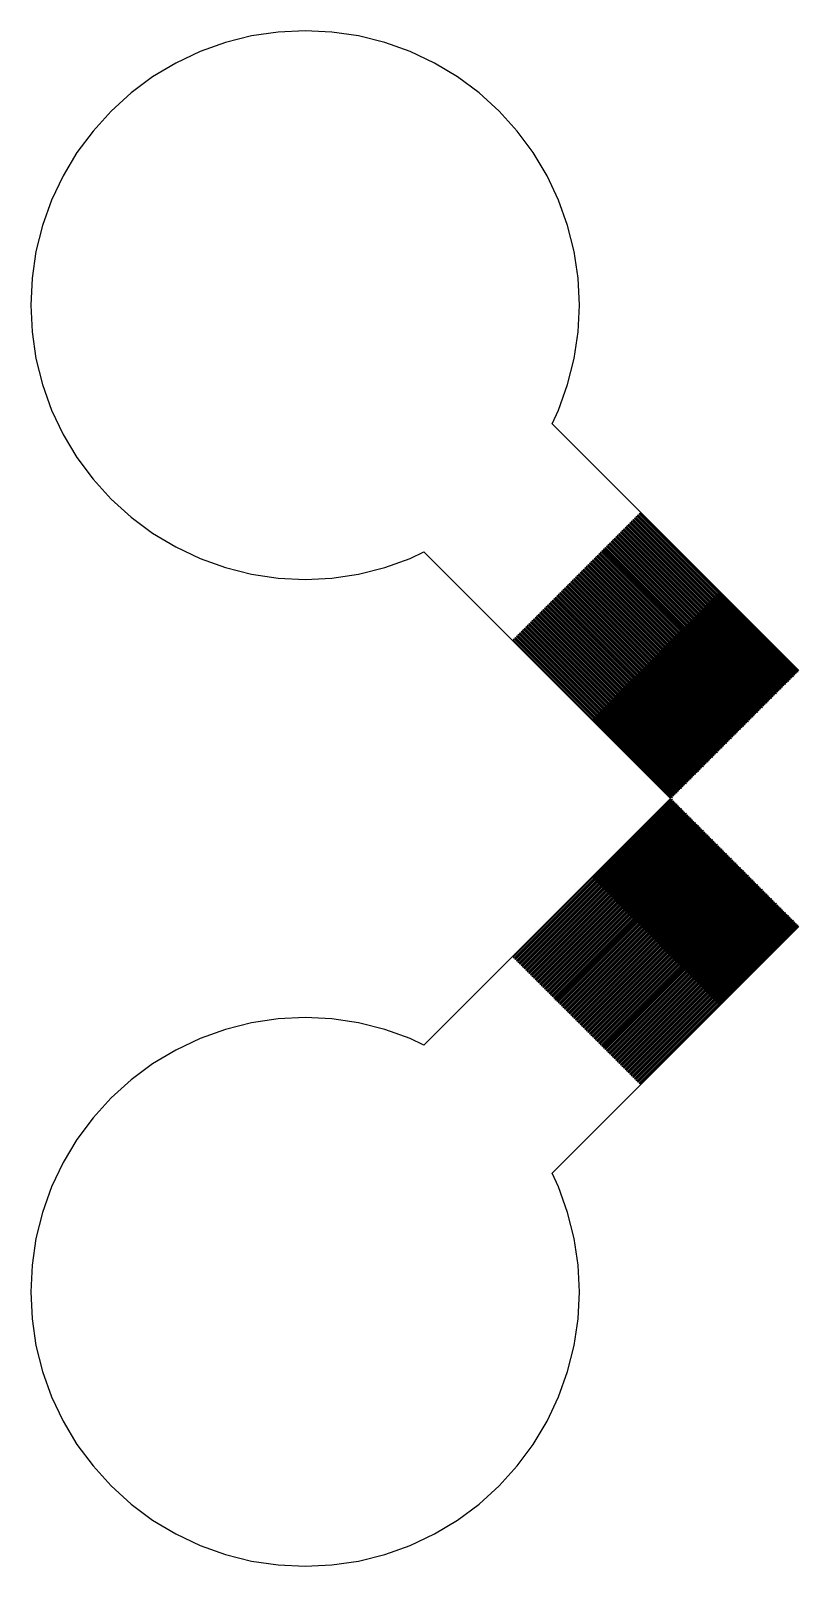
# Model space of a CAD drawing. Extents: x -73 to 181, y -8 to 80.
# Drawn here: x 20 to 27, y 2 to 16 of the extents above; entities that cross this region are included whole.
import ezdxf

# ---------------------------------------------------------------- set-up
doc = ezdxf.new("R2010")
doc.units = 0

msp = doc.modelspace()

# ---------------------------------------------------------------- linework, layer by layer
for p, q in [((22.2578, 15.9851), (22.0151, 15.9491)), ((22.5028, 15.9972), (22.2578, 15.9851)), ((22.7478, 15.9851), (22.5028, 15.9972)), ((22.9905, 15.9491), (22.7478, 15.9851)), ((21.7771, 15.8895), (21.5461, 15.8069)), ((22.0151, 15.9491), (21.7771, 15.8895)), ((23.2285, 15.8895), (22.9905, 15.9491)), ((23.4595, 15.8069), (23.2285, 15.8895)), ((21.3243, 15.702), (21.1139, 15.5759)), ((21.5461, 15.8069), (21.3243, 15.702)), ((23.6813, 15.702), (23.4595, 15.8069)), ((23.8917, 15.5759), (23.6813, 15.702)), ((21.1139, 15.5759), (20.9168, 15.4297)), ((24.0888, 15.4297), (23.8917, 15.5759)), ((20.9168, 15.4297), (20.735, 15.265)), ((24.2706, 15.265), (24.0888, 15.4297)), ((20.735, 15.265), (20.5703, 15.0832)), ((24.4353, 15.0832), (24.2706, 15.265)), ((20.5703, 15.0832), (20.4241, 14.8861)), ((24.5815, 14.8861), (24.4353, 15.0832)), ((20.4241, 14.8861), (20.298, 14.6757)), ((24.7076, 14.6757), (24.5815, 14.8861)), ((20.298, 14.6757), (20.1931, 14.4539)), ((24.8125, 14.4539), (24.7076, 14.6757)), ((20.1931, 14.4539), (20.1105, 14.2229)), ((24.8951, 14.2229), (24.8125, 14.4539)), ((20.1105, 14.2229), (20.0508, 13.9849)), ((24.9547, 13.9849), (24.8951, 14.2229)), ((20.0508, 13.9849), (20.0148, 13.7422)), ((24.9908, 13.7422), (24.9547, 13.9849)), ((20.0148, 13.7422), (20.0028, 13.4972)), ((25.0028, 13.4972), (24.9908, 13.7422)), ((20.0028, 13.4972), (20.0148, 13.2521)), ((24.9908, 13.2521), (25.0028, 13.4972)), ((20.0148, 13.2521), (20.0508, 13.0095)), ((24.9548, 13.0094), (24.9908, 13.2521)), ((20.0508, 13.0095), (20.1105, 12.7715)), ((24.8951, 12.7715), (24.9548, 13.0094)), ((20.1105, 12.7715), (20.1931, 12.5405)), ((24.8125, 12.5405), (24.8951, 12.7715)), ((20.1931, 12.5405), (20.298, 12.3187)), ((24.7527, 12.414), (24.8125, 12.5405)), ((20.298, 12.3187), (20.4241, 12.1083)), ((27, 10.1667), (24.7527, 12.414)), ((20.4241, 12.1083), (20.5703, 11.9112)), ((20.5703, 11.9112), (20.735, 11.7294)), ((20.735, 11.7294), (20.9168, 11.5647)), ((20.9168, 11.5647), (21.1139, 11.4185)), ((25.4323, 11.4798), (25.4394, 11.4869)), ((26.8727, 10.0394), (25.4323, 11.4798)), ((25.4394, 11.4869), (26.8798, 10.0465)), ((25.4465, 11.494), (25.4535, 11.501)), ((26.8869, 10.0536), (25.4465, 11.494)), ((25.4535, 11.501), (26.8939, 10.0606)), ((25.4606, 11.5081), (25.4677, 11.5152)), ((26.901, 10.0677), (25.4606, 11.5081)), ((25.4677, 11.5152), (26.9081, 10.0748)), ((25.4747, 11.5222), (25.4818, 11.5293)), ((26.9151, 10.0818), (25.4747, 11.5222)), ((25.4818, 11.5293), (26.9222, 10.0889)), ((25.4889, 11.5364), (25.496, 11.5434)), ((26.9293, 10.096), (25.4889, 11.5364)), ((25.496, 11.5434), (26.9363, 10.1031)), ((25.5031, 11.5505), (25.5101, 11.5576)), ((26.9434, 10.1101), (25.5031, 11.5505)), ((25.5101, 11.5576), (26.9505, 10.1172)), ((25.5172, 11.5647), (25.5243, 11.5717)), ((26.9576, 10.1243), (25.5172, 11.5647)), ((25.5243, 11.5717), (26.9646, 10.1314)), ((25.5313, 11.5788), (25.5384, 11.5859)), ((26.9717, 10.1384), (25.5313, 11.5788)), ((25.5384, 11.5859), (26.9788, 10.1455)), ((25.5455, 11.5929), (25.5525, 11.6)), ((26.9858, 10.1526), (25.5455, 11.5929)), ((25.5525, 11.6), (26.9929, 10.1596)), ((21.1139, 11.4185), (21.3243, 11.2924)), ((25.2909, 11.3384), (25.298, 11.3455)), ((26.7313, 9.89801), (25.2909, 11.3384)), ((25.298, 11.3455), (26.7384, 9.90508)), ((25.3051, 11.3525), (25.3121, 11.3596)), ((26.7454, 9.91216), (25.3051, 11.3525)), ((25.3121, 11.3596), (26.7525, 9.91922)), ((25.3192, 11.3667), (25.3263, 11.3737)), ((26.7596, 9.92628), (25.3192, 11.3667)), ((25.3263, 11.3737), (26.7666, 9.93336)), ((25.3333, 11.3808), (25.3404, 11.3879)), ((26.7737, 9.94043), (25.3333, 11.3808)), ((25.3404, 11.3879), (26.7808, 9.94751)), ((25.3475, 11.395), (25.3546, 11.402)), ((26.7879, 9.95457), (25.3475, 11.395)), ((25.3546, 11.402), (26.7949, 9.96165)), ((25.3616, 11.4091), (25.3687, 11.4162)), ((26.802, 9.96872), (25.3616, 11.4091)), ((25.3687, 11.4162), (26.8091, 9.9758)), ((25.3758, 11.4232), (25.3828, 11.4303)), ((26.8161, 9.98286), (25.3758, 11.4232)), ((25.3828, 11.4303), (26.8232, 9.98994)), ((25.3899, 11.4374), (25.397, 11.4444)), ((26.8303, 9.99701), (25.3899, 11.4374)), ((25.397, 11.4444), (26.8374, 10.0041)), ((25.4041, 11.4515), (25.4111, 11.4586)), ((26.8444, 10.0112), (25.4041, 11.4515)), ((25.4111, 11.4586), (26.8515, 10.0182)), ((25.4182, 11.4657), (25.4253, 11.4727)), ((26.8586, 10.0253), (25.4182, 11.4657)), ((25.4253, 11.4727), (26.8656, 10.0324)), ((21.3243, 11.2924), (21.5461, 11.1875)), ((23.4595, 11.1875), (23.586, 11.2473)), ((23.586, 11.2473), (25.8333, 9)), ((25.1495, 11.197), (25.1566, 11.204)), ((26.5899, 9.75659), (25.1495, 11.197)), ((25.1566, 11.204), (26.5969, 9.76366)), ((25.1636, 11.2111), (25.1707, 11.2182)), ((26.604, 9.77074), (25.1636, 11.2111)), ((25.1707, 11.2182), (26.6111, 9.7778)), ((25.1778, 11.2253), (25.1848, 11.2323)), ((26.6181, 9.78487), (25.1778, 11.2253)), ((25.1848, 11.2323), (26.6252, 9.79195)), ((25.1919, 11.2394), (25.199, 11.2465)), ((26.6323, 9.79901), (25.1919, 11.2394)), ((25.199, 11.2465), (26.6394, 9.80608)), ((25.2061, 11.2535), (25.2131, 11.2606)), ((26.6464, 9.81316), (25.2061, 11.2535)), ((25.2131, 11.2606), (26.6535, 9.82022)), ((25.2202, 11.2677), (25.2273, 11.2747)), ((26.6606, 9.8273), (25.2202, 11.2677)), ((25.2273, 11.2747), (26.6676, 9.83437)), ((25.2343, 11.2818), (25.2414, 11.2889)), ((26.6747, 9.84145), (25.2343, 11.2818)), ((25.2414, 11.2889), (26.6818, 9.84851)), ((25.2485, 11.296), (25.2556, 11.303)), ((26.6889, 9.85559), (25.2485, 11.296)), ((25.2556, 11.303), (26.6959, 9.86266)), ((25.2626, 11.3101), (25.2697, 11.3172)), ((26.703, 9.86974), (25.2626, 11.3101)), ((25.2697, 11.3172), (26.7101, 9.8768)), ((25.2768, 11.3242), (25.2838, 11.3313)), ((26.7171, 9.88387), (25.2768, 11.3242)), ((25.2838, 11.3313), (26.7242, 9.89095)), ((21.5461, 11.1875), (21.7771, 11.1048)), ((21.7771, 11.1048), (22.0151, 11.0452)), ((22.9905, 11.0452), (23.2285, 11.1048)), ((23.2285, 11.1048), (23.4595, 11.1875)), ((25.0081, 11.0556), (25.0151, 11.0626)), ((26.4485, 9.61517), (25.0081, 11.0556)), ((25.0151, 11.0626), (26.4555, 9.62224)), ((25.0222, 11.0697), (25.0293, 11.0768)), ((26.4626, 9.6293), (25.0222, 11.0697)), ((25.0293, 11.0768), (26.4697, 9.63638)), ((25.0363, 11.0838), (25.0434, 11.0909)), ((26.4767, 9.64345), (25.0363, 11.0838)), ((25.0434, 11.0909), (26.4838, 9.65051)), ((25.0505, 11.098), (25.0576, 11.105)), ((26.4909, 9.65759), (25.0505, 11.098)), ((25.0576, 11.105), (26.4979, 9.66466)), ((25.0646, 11.1121), (25.0717, 11.1192)), ((26.505, 9.67174), (25.0646, 11.1121)), ((25.0717, 11.1192), (26.5121, 9.6788)), ((25.0788, 11.1263), (25.0859, 11.1333)), ((26.5191, 9.68588), (25.0788, 11.1263)), ((25.0859, 11.1333), (26.5262, 9.69295)), ((25.0929, 11.1404), (25.1, 11.1475)), ((26.5333, 9.70003), (25.0929, 11.1404)), ((25.1, 11.1475), (26.5404, 9.70709)), ((25.1071, 11.1545), (25.1141, 11.1616)), ((26.5474, 9.71417), (25.1071, 11.1545)), ((25.1141, 11.1616), (26.5545, 9.72124)), ((25.1212, 11.1687), (25.1283, 11.1758)), ((26.5616, 9.7283), (25.1212, 11.1687)), ((25.1283, 11.1758), (26.5686, 9.73538)), ((25.1353, 11.1828), (25.1424, 11.1899)), ((26.5757, 9.74245), (25.1353, 11.1828)), ((25.1424, 11.1899), (26.5828, 9.74951)), ((22.0151, 11.0452), (22.2578, 11.0092)), ((22.2578, 11.0092), (22.5028, 10.9972)), ((22.5028, 10.9972), (22.7479, 11.0092)), ((22.7479, 11.0092), (22.9905, 11.0452)), ((24.8667, 10.9141), (24.8737, 10.9212)), ((24.8737, 10.9212), (26.3141, 9.48083)), ((24.8808, 10.9283), (24.8879, 10.9353)), ((26.3212, 9.4879), (24.8808, 10.9283)), ((24.8879, 10.9353), (26.3282, 9.49496)), ((24.8949, 10.9424), (24.902, 10.9495)), ((26.3353, 9.50204), (24.8949, 10.9424)), ((24.902, 10.9495), (26.3424, 9.50911)), ((24.9091, 10.9566), (24.9162, 10.9636)), ((26.3495, 9.51619), (24.9091, 10.9566)), ((24.9162, 10.9636), (26.3565, 9.52325)), ((24.9232, 10.9707), (24.9303, 10.9778)), ((26.3636, 9.53032), (24.9232, 10.9707)), ((24.9303, 10.9778), (26.3707, 9.5374)), ((24.9374, 10.9848), (24.9444, 10.9919)), ((26.3777, 9.54446), (24.9374, 10.9848)), ((24.9444, 10.9919), (26.3848, 9.55153)), ((24.9515, 10.999), (24.9586, 11.0061)), ((26.3919, 9.55861), (24.9515, 10.999)), ((24.9586, 11.0061), (26.399, 9.56567)), ((24.9657, 11.0131), (24.9727, 11.0202)), ((26.406, 9.57275), (24.9657, 11.0131)), ((24.9727, 11.0202), (26.4131, 9.57982)), ((24.9798, 11.0273), (24.9869, 11.0343)), ((26.4202, 9.58688), (24.9798, 11.0273)), ((24.9869, 11.0343), (26.4272, 9.59396)), ((24.9939, 11.0414), (25.001, 11.0485)), ((26.4343, 9.60103), (24.9939, 11.0414)), ((25.001, 11.0485), (26.4414, 9.60809)), ((24.7252, 10.7727), (24.7323, 10.7798)), ((24.7323, 10.7798), (26.1727, 9.33942)), ((24.7394, 10.7868), (24.7464, 10.7939)), ((26.1798, 9.34648), (24.7394, 10.7868)), ((24.7464, 10.7939), (26.1868, 9.35355)), ((24.7535, 10.801), (24.7606, 10.8081)), ((26.1939, 9.36063), (24.7535, 10.801)), ((24.7606, 10.8081), (26.201, 9.36769)), ((24.7677, 10.8151), (24.7747, 10.8222)), ((26.208, 9.37476), (24.7677, 10.8151)), ((24.7747, 10.8222), (26.2151, 9.38184)), ((24.7818, 10.8293), (24.7889, 10.8363)), ((26.2222, 9.3889), (24.7818, 10.8293)), ((24.7889, 10.8363), (26.2292, 9.39597)), ((24.7959, 10.8434), (24.803, 10.8505)), ((26.2363, 9.40305), (24.7959, 10.8434)), ((24.803, 10.8505), (26.2434, 9.41011)), ((24.8101, 10.8576), (24.8172, 10.8646)), ((26.2505, 9.41719), (24.8101, 10.8576)), ((24.8172, 10.8646), (26.2575, 9.42426)), ((24.8242, 10.8717), (24.8313, 10.8788)), ((26.2646, 9.43134), (24.8242, 10.8717)), ((24.8313, 10.8788), (26.2717, 9.4384)), ((24.8384, 10.8858), (24.8454, 10.8929)), ((26.2787, 9.44548), (24.8384, 10.8858)), ((24.8454, 10.8929), (26.2858, 9.45255)), ((24.8525, 10.9), (24.8596, 10.9071)), ((26.2929, 9.45963), (24.8525, 10.9)), ((24.8596, 10.9071), (26.3, 9.46669)), ((26.307, 9.47375), (24.8667, 10.9141)), ((24.5838, 10.6313), (24.5909, 10.6384)), ((24.5909, 10.6384), (26.0313, 9.19798)), ((24.598, 10.6454), (24.605, 10.6525)), ((26.0383, 9.20506), (24.598, 10.6454)), ((24.605, 10.6525), (26.0454, 9.21213)), ((24.6121, 10.6596), (24.6192, 10.6667)), ((26.0525, 9.21919), (24.6121, 10.6596)), ((24.6192, 10.6667), (26.0596, 9.22627)), ((24.6262, 10.6737), (24.6333, 10.6808)), ((26.0666, 9.23334), (24.6262, 10.6737)), ((24.6333, 10.6808), (26.0737, 9.24042)), ((24.6404, 10.6879), (24.6474, 10.6949)), ((26.0808, 9.24748), (24.6404, 10.6879)), ((24.6474, 10.6949), (26.0878, 9.25455)), ((24.6545, 10.702), (24.6616, 10.7091)), ((26.0949, 9.26163), (24.6545, 10.702)), ((24.6616, 10.7091), (26.102, 9.26869)), ((24.6687, 10.7161), (24.6757, 10.7232)), ((26.109, 9.27576), (24.6687, 10.7161)), ((24.6757, 10.7232), (26.1161, 9.28284)), ((24.6828, 10.7303), (24.6899, 10.7374)), ((26.1232, 9.2899), (24.6828, 10.7303)), ((24.6899, 10.7374), (26.1302, 9.29698)), ((24.697, 10.7444), (24.704, 10.7515)), ((26.1373, 9.30405), (24.697, 10.7444)), ((24.704, 10.7515), (26.1444, 9.31113)), ((24.7111, 10.7586), (24.7182, 10.7656)), ((26.1515, 9.31819), (24.7111, 10.7586)), ((24.7182, 10.7656), (26.1585, 9.32527)), ((26.1656, 9.33234), (24.7252, 10.7727)), ((24.4424, 10.4899), (24.4495, 10.4969)), ((24.4495, 10.4969), (25.8898, 9.05656)), ((24.4565, 10.504), (24.4636, 10.5111)), ((25.8969, 9.06364), (24.4565, 10.504)), ((24.4636, 10.5111), (25.904, 9.07071)), ((24.4707, 10.5182), (24.4778, 10.5252)), ((25.9111, 9.07777), (24.4707, 10.5182)), ((24.4778, 10.5252), (25.9181, 9.08485)), ((24.4848, 10.5323), (24.4919, 10.5394)), ((25.9252, 9.09192), (24.4848, 10.5323)), ((24.4919, 10.5394), (25.9323, 9.09898)), ((24.499, 10.5464), (24.506, 10.5535)), ((25.9393, 9.10606), (24.499, 10.5464)), ((24.506, 10.5535), (25.9464, 9.11313)), ((24.5131, 10.5606), (24.5202, 10.5677)), ((25.9535, 9.12019), (24.5131, 10.5606)), ((24.5202, 10.5677), (25.9606, 9.12727)), ((24.5272, 10.5747), (24.5343, 10.5818)), ((25.9676, 9.13434), (24.5272, 10.5747)), ((24.5343, 10.5818), (25.9747, 9.14142)), ((24.5414, 10.5889), (24.5485, 10.5959)), ((25.9818, 9.14848), (24.5414, 10.5889)), ((24.5485, 10.5959), (25.9888, 9.15556)), ((24.5555, 10.603), (24.5626, 10.6101)), ((25.9959, 9.16263), (24.5555, 10.603)), ((24.5626, 10.6101), (26.003, 9.16971)), ((24.5697, 10.6171), (24.5768, 10.6242)), ((26.01, 9.17677), (24.5697, 10.6171)), ((24.5768, 10.6242), (26.0171, 9.18385)), ((26.0242, 9.19092), (24.5838, 10.6313)), ((24.4, 10.4474), (24.407, 10.4545)), ((25.8403, 9.00706), (24.4, 10.4474)), ((24.407, 10.4545), (25.8474, 9.01414)), ((24.4141, 10.4616), (24.4212, 10.4687)), ((25.8545, 9.02121), (24.4141, 10.4616)), ((24.4212, 10.4687), (25.8616, 9.02829)), ((24.4283, 10.4757), (24.4353, 10.4828)), ((25.8686, 9.03535), (24.4283, 10.4757)), ((24.4353, 10.4828), (25.8757, 9.04242)), ((25.8828, 9.0495), (24.4424, 10.4899)), ((26.9222, 10.0889), (26.9151, 10.0818)), ((26.9363, 10.1031), (26.9293, 10.096)), ((26.9505, 10.1172), (26.9434, 10.1101)), ((26.9646, 10.1314), (26.9576, 10.1243)), ((26.9788, 10.1455), (26.9717, 10.1384)), ((26.9929, 10.1596), (26.9858, 10.1526)), ((26.7808, 9.94751), (26.7737, 9.94043)), ((26.7949, 9.96165), (26.7879, 9.95457)), ((26.8091, 9.9758), (26.802, 9.96872)), ((26.8232, 9.98994), (26.8161, 9.98286)), ((26.8374, 10.0041), (26.8303, 9.99701)), ((26.8515, 10.0182), (26.8444, 10.0112)), ((26.8656, 10.0324), (26.8586, 10.0253)), ((26.8798, 10.0465), (26.8727, 10.0394)), ((26.8939, 10.0606), (26.8869, 10.0536)), ((26.9081, 10.0748), (26.901, 10.0677)), ((26.6394, 9.80608), (26.6323, 9.79901)), ((26.6535, 9.82022), (26.6464, 9.81316)), ((26.6676, 9.83437), (26.6606, 9.8273)), ((26.6818, 9.84851), (26.6747, 9.84145)), ((26.6959, 9.86266), (26.6889, 9.85559)), ((26.7101, 9.8768), (26.703, 9.86974)), ((26.7242, 9.89095), (26.7171, 9.88387)), ((26.7384, 9.90508), (26.7313, 9.89801)), ((26.7525, 9.91922), (26.7454, 9.91216)), ((26.7666, 9.93336), (26.7596, 9.92628)), ((26.4979, 9.66466), (26.4909, 9.65759)), ((26.5121, 9.6788), (26.505, 9.67174)), ((26.5262, 9.69295), (26.5191, 9.68588)), ((26.5404, 9.70709), (26.5333, 9.70003)), ((26.5545, 9.72124), (26.5474, 9.71417)), ((26.5686, 9.73538), (26.5616, 9.7283)), ((26.5828, 9.74951), (26.5757, 9.74245)), ((26.5969, 9.76366), (26.5899, 9.75659)), ((26.6111, 9.7778), (26.604, 9.77074)), ((26.6252, 9.79195), (26.6181, 9.78487)), ((26.3565, 9.52325), (26.3495, 9.51619)), ((26.3707, 9.5374), (26.3636, 9.53032)), ((26.3848, 9.55153), (26.3777, 9.54446)), ((26.399, 9.56567), (26.3919, 9.55861)), ((26.4131, 9.57982), (26.406, 9.57275)), ((26.4272, 9.59396), (26.4202, 9.58688)), ((26.4414, 9.60809), (26.4343, 9.60103)), ((26.4555, 9.62224), (26.4485, 9.61517)), ((26.4697, 9.63638), (26.4626, 9.6293)), ((26.4838, 9.65051), (26.4767, 9.64345)), ((26.2151, 9.38184), (26.208, 9.37476)), ((26.2292, 9.39597), (26.2222, 9.3889)), ((26.2434, 9.41011), (26.2363, 9.40305)), ((26.2575, 9.42426), (26.2505, 9.41719)), ((26.2717, 9.4384), (26.2646, 9.43134)), ((26.2858, 9.45255), (26.2787, 9.44548)), ((26.3, 9.46669), (26.2929, 9.45963)), ((26.3141, 9.48083), (26.307, 9.47375)), ((26.3282, 9.49496), (26.3212, 9.4879)), ((26.3424, 9.50911), (26.3353, 9.50204)), ((26.0737, 9.24042), (26.0666, 9.23334)), ((26.0878, 9.25455), (26.0808, 9.24748)), ((26.102, 9.26869), (26.0949, 9.26163)), ((26.1161, 9.28284), (26.109, 9.27576)), ((26.1302, 9.29698), (26.1232, 9.2899)), ((26.1444, 9.31113), (26.1373, 9.30405)), ((26.1585, 9.32527), (26.1515, 9.31819)), ((26.1727, 9.33942), (26.1656, 9.33234)), ((26.1868, 9.35355), (26.1798, 9.34648)), ((26.201, 9.36769), (26.1939, 9.36063)), ((25.9323, 9.09898), (25.9252, 9.09192)), ((25.9464, 9.11313), (25.9393, 9.10606)), ((25.9606, 9.12727), (25.9535, 9.12019)), ((25.9747, 9.14142), (25.9676, 9.13434)), ((25.9888, 9.15556), (25.9818, 9.14848)), ((26.003, 9.16971), (25.9959, 9.16263)), ((26.0171, 9.18385), (26.01, 9.17677)), ((26.0313, 9.19798), (26.0242, 9.19092)), ((26.0454, 9.21213), (26.0383, 9.20506)), ((26.0596, 9.22627), (26.0525, 9.21919)), ((25.8333, 9), (23.586, 6.75269)), ((24.4, 7.55254), (25.8403, 8.99292)), ((25.8474, 8.98584), (24.407, 7.54547)), ((24.4141, 7.53841), (25.8545, 8.97878)), ((25.8616, 8.97169), (24.4212, 7.53133)), ((24.4283, 7.52426), (25.8686, 8.96463)), ((25.8757, 8.95757), (24.4353, 7.5172)), ((25.8474, 9.01414), (25.8403, 9.00706)), ((25.8403, 8.99292), (25.8474, 8.98584)), ((25.8616, 9.02829), (25.8545, 9.02121)), ((25.8545, 8.97878), (25.8616, 8.97169)), ((25.8757, 9.04242), (25.8686, 9.03535)), ((25.8686, 8.96463), (25.8757, 8.95757)), ((25.8898, 9.05656), (25.8828, 9.0495)), ((25.904, 9.07071), (25.8969, 9.06364)), ((25.9181, 9.08485), (25.9111, 9.07777)), ((24.4424, 7.51012), (25.8828, 8.95049)), ((25.8898, 8.94342), (24.4495, 7.50305)), ((24.4565, 7.49597), (25.8969, 8.93634)), ((25.904, 8.92928), (24.4636, 7.48889)), ((24.4707, 7.48183), (25.9111, 8.92221)), ((25.9181, 8.91513), (24.4778, 7.47475)), ((24.4848, 7.46768), (25.9252, 8.90807)), ((25.9323, 8.901), (24.4919, 7.46062)), ((24.499, 7.45354), (25.9393, 8.89392)), ((25.9464, 8.88686), (24.506, 7.44647)), ((24.5131, 7.43941), (25.9535, 8.87979)), ((25.9606, 8.87271), (24.5202, 7.43233)), ((24.5272, 7.42526), (25.9676, 8.86565)), ((25.9747, 8.85857), (24.5343, 7.4182)), ((24.5414, 7.41112), (25.9818, 8.8515)), ((25.9888, 8.84442), (24.5485, 7.40405)), ((24.5555, 7.39697), (25.9959, 8.83736)), ((26.003, 8.83028), (24.5626, 7.38991)), ((24.5697, 7.38284), (26.01, 8.82321)), ((25.8828, 8.95049), (25.8898, 8.94342)), ((25.8969, 8.93634), (25.904, 8.92928)), ((25.9111, 8.92221), (25.9181, 8.91513)), ((25.9252, 8.90807), (25.9323, 8.901)), ((25.9393, 8.89392), (25.9464, 8.88686)), ((25.9535, 8.87979), (25.9606, 8.87271)), ((25.9676, 8.86565), (25.9747, 8.85857)), ((25.9818, 8.8515), (25.9888, 8.84442)), ((25.9959, 8.83736), (26.003, 8.83028)), ((26.01, 8.82321), (26.0171, 8.81613)), ((26.0171, 8.81613), (24.5768, 7.37576)), ((24.5838, 7.3687), (26.0242, 8.80907)), ((26.0313, 8.802), (24.5909, 7.36162)), ((24.598, 7.35455), (26.0383, 8.79492)), ((26.0454, 8.78786), (24.605, 7.34747)), ((24.6121, 7.34041), (26.0525, 8.78079)), ((26.0596, 8.77371), (24.6192, 7.33333)), ((24.6262, 7.32626), (26.0666, 8.76665)), ((26.0737, 8.75957), (24.6333, 7.31918)), ((24.6404, 7.31212), (26.0808, 8.7525)), ((26.0878, 8.74544), (24.6474, 7.30505)), ((24.6545, 7.29797), (26.0949, 8.73836)), ((26.102, 8.73129), (24.6616, 7.29091)), ((24.6687, 7.28384), (26.109, 8.72423)), ((26.1161, 8.71715), (24.6757, 7.27676)), ((24.6828, 7.2697), (26.1232, 8.71008)), ((26.1302, 8.703), (24.6899, 7.26263)), ((24.697, 7.25555), (26.1373, 8.69594)), ((26.1444, 8.68886), (24.704, 7.24849)), ((24.7111, 7.24142), (26.1515, 8.68179)), ((26.0242, 8.80907), (26.0313, 8.802)), ((26.0383, 8.79492), (26.0454, 8.78786)), ((26.0525, 8.78079), (26.0596, 8.77371)), ((26.0666, 8.76665), (26.0737, 8.75957)), ((26.0808, 8.7525), (26.0878, 8.74544)), ((26.0949, 8.73836), (26.102, 8.73129)), ((26.109, 8.72423), (26.1161, 8.71715)), ((26.1232, 8.71008), (26.1302, 8.703)), ((26.1373, 8.69594), (26.1444, 8.68886)), ((26.1515, 8.68179), (26.1585, 8.67471)), ((26.1585, 8.67471), (24.7182, 7.23434)), ((24.7252, 7.22728), (26.1656, 8.66765)), ((26.1727, 8.66057), (24.7323, 7.2202)), ((24.7394, 7.21313), (26.1798, 8.6535)), ((26.1868, 8.64644), (24.7464, 7.20605)), ((24.7535, 7.19899), (26.1939, 8.63936)), ((26.201, 8.63229), (24.7606, 7.19191)), ((24.7677, 7.18484), (26.208, 8.62523)), ((26.2151, 8.61815), (24.7747, 7.17776)), ((24.7818, 7.1707), (26.2222, 8.61108)), ((26.2292, 8.60402), (24.7889, 7.16364)), ((24.7959, 7.15656), (26.2363, 8.59694)), ((26.2434, 8.58987), (24.803, 7.14949)), ((24.8101, 7.14241), (26.2505, 8.58279)), ((26.2575, 8.57573), (24.8172, 7.13535)), ((24.8242, 7.12828), (26.2646, 8.56865)), ((26.2717, 8.56158), (24.8313, 7.1212)), ((24.8384, 7.11414), (26.2787, 8.5545)), ((26.2858, 8.54744), (24.8454, 7.10707)), ((24.8525, 7.09999), (26.2929, 8.54036)), ((26.1656, 8.66765), (26.1727, 8.66057)), ((26.1798, 8.6535), (26.1868, 8.64644)), ((26.1939, 8.63936), (26.201, 8.63229)), ((26.208, 8.62523), (26.2151, 8.61815)), ((26.2222, 8.61108), (26.2292, 8.60402)), ((26.2363, 8.59694), (26.2434, 8.58987)), ((26.2505, 8.58279), (26.2575, 8.57573)), ((26.2646, 8.56865), (26.2717, 8.56158)), ((26.2787, 8.5545), (26.2858, 8.54744)), ((26.2929, 8.54036), (26.3, 8.53329)), ((26.3, 8.53329), (24.8596, 7.09293)), ((24.8667, 7.08586), (26.307, 8.52623)), ((26.3141, 8.51915), (24.8737, 7.07878)), ((24.8808, 7.0717), (26.3212, 8.51208)), ((26.3282, 8.50502), (24.8879, 7.06464)), ((24.8949, 7.05756), (26.3353, 8.49794)), ((26.3424, 8.49088), (24.902, 7.05049)), ((24.9091, 7.04341), (26.3495, 8.4838)), ((26.3565, 8.47673), (24.9162, 7.03635)), ((24.9232, 7.02928), (26.3636, 8.46967)), ((26.3707, 8.46259), (24.9303, 7.0222)), ((24.9374, 7.01514), (26.3777, 8.45552)), ((26.3848, 8.44846), (24.9444, 7.00807)), ((24.9515, 7.00099), (26.3919, 8.44138)), ((26.399, 8.43431), (24.9586, 6.99393)), ((24.9657, 6.98686), (26.406, 8.42723)), ((26.4131, 8.42017), (24.9727, 6.97978)), ((24.9798, 6.97272), (26.4202, 8.4131)), ((26.4272, 8.40602), (24.9869, 6.96565)), ((24.9939, 6.95857), (26.4343, 8.39896)), ((26.307, 8.52623), (26.3141, 8.51915)), ((26.3212, 8.51208), (26.3282, 8.50502)), ((26.3353, 8.49794), (26.3424, 8.49088)), ((26.3495, 8.4838), (26.3565, 8.47673)), ((26.3636, 8.46967), (26.3707, 8.46259)), ((26.3777, 8.45552), (26.3848, 8.44846)), ((26.3919, 8.44138), (26.399, 8.43431)), ((26.406, 8.42723), (26.4131, 8.42017)), ((26.4202, 8.4131), (26.4272, 8.40602)), ((26.4343, 8.39896), (26.4414, 8.39189)), ((26.4414, 8.39189), (25.001, 6.95151)), ((25.0081, 6.94443), (26.4485, 8.38481)), ((26.4555, 8.37775), (25.0151, 6.93736)), ((25.0222, 6.9303), (26.4626, 8.37068)), ((26.4697, 8.3636), (25.0293, 6.92322)), ((25.0363, 6.91615), (26.4767, 8.35654)), ((26.4838, 8.34947), (25.0434, 6.90909)), ((25.0505, 6.90201), (26.4909, 8.34239)), ((26.4979, 8.33533), (25.0576, 6.89494)), ((25.0646, 6.88786), (26.505, 8.32825)), ((26.5121, 8.32118), (25.0717, 6.8808)), ((25.0788, 6.87373), (26.5191, 8.3141)), ((26.5262, 8.30704), (25.0859, 6.86665)), ((25.0929, 6.85959), (26.5333, 8.29996)), ((26.5404, 8.29289), (25.1, 6.85252)), ((25.1071, 6.84544), (26.5474, 8.28581)), ((26.5545, 8.27875), (25.1141, 6.83838)), ((25.1212, 6.8313), (26.5616, 8.27168)), ((26.5686, 8.2646), (25.1283, 6.82423)), ((25.1353, 6.81715), (26.5757, 8.25754)), ((26.4485, 8.38481), (26.4555, 8.37775)), ((26.4626, 8.37068), (26.4697, 8.3636)), ((26.4767, 8.35654), (26.4838, 8.34947)), ((26.4909, 8.34239), (26.4979, 8.33533)), ((26.505, 8.32825), (26.5121, 8.32118)), ((26.5191, 8.3141), (26.5262, 8.30704)), ((26.5333, 8.29996), (26.5404, 8.29289)), ((26.5474, 8.28581), (26.5545, 8.27875)), ((26.5616, 8.27168), (26.5686, 8.2646)), ((26.5757, 8.25754), (26.5828, 8.25047)), ((26.5828, 8.25047), (25.1424, 6.81009)), ((25.1495, 6.80301), (26.5899, 8.24339)), ((26.5969, 8.23633), (25.1566, 6.79594)), ((25.1636, 6.78886), (26.604, 8.22925)), ((26.6111, 8.22218), (25.1707, 6.7818)), ((25.1778, 6.77473), (26.6181, 8.21512)), ((26.6252, 8.20804), (25.1848, 6.76765)), ((25.1919, 6.76059), (26.6323, 8.20097)), ((26.6394, 8.19391), (25.199, 6.75352)), ((25.2061, 6.74644), (26.6464, 8.18683)), ((26.6535, 8.17976), (25.2131, 6.73938)), ((25.2202, 6.73232), (26.6606, 8.17268)), ((26.6676, 8.16562), (25.2273, 6.72523)), ((25.2343, 6.71817), (26.6747, 8.15854)), ((26.6818, 8.15147), (25.2414, 6.71109)), ((25.2485, 6.70403), (26.6889, 8.14439)), ((26.6959, 8.13733), (25.2556, 6.69696)), ((25.2626, 6.68988), (26.703, 8.13025)), ((26.7101, 8.12318), (25.2697, 6.68282)), ((26.5899, 8.24339), (26.5969, 8.23633)), ((26.604, 8.22925), (26.6111, 8.22218)), ((26.6181, 8.21512), (26.6252, 8.20804)), ((26.6323, 8.20097), (26.6394, 8.19391)), ((26.6464, 8.18683), (26.6535, 8.17976)), ((26.6606, 8.17268), (26.6676, 8.16562)), ((26.6747, 8.15854), (26.6818, 8.15147)), ((26.6889, 8.14439), (26.6959, 8.13733)), ((26.703, 8.13025), (26.7101, 8.12318)), ((25.2768, 6.67574), (26.7171, 8.11612)), ((26.7242, 8.10904), (25.2838, 6.66867)), ((25.2909, 6.66159), (26.7313, 8.10197)), ((26.7384, 8.09491), (25.298, 6.65453)), ((25.3051, 6.64745), (26.7454, 8.08783)), ((26.7525, 8.08076), (25.3121, 6.64038)), ((25.3192, 6.63332), (26.7596, 8.0737)), ((26.7666, 8.06662), (25.3263, 6.62624)), ((25.3333, 6.61917), (26.7737, 8.05956)), ((26.7808, 8.05247), (25.3404, 6.61209)), ((25.3475, 6.60503), (26.7879, 8.04541)), ((26.7949, 8.03833), (25.3546, 6.59796)), ((25.3616, 6.59088), (26.802, 8.03127)), ((26.8091, 8.02419), (25.3687, 6.58382)), ((25.3758, 6.57675), (26.8161, 8.01712)), ((26.8232, 8.01004), (25.3828, 6.56967)), ((25.3899, 6.56261), (26.8303, 8.00298)), ((26.8374, 7.99591), (25.397, 6.55554)), ((25.4041, 6.54846), (26.8444, 7.98883)), ((26.8515, 7.98177), (25.4111, 6.54138)), ((26.7171, 8.11612), (26.7242, 8.10904)), ((26.7313, 8.10197), (26.7384, 8.09491)), ((26.7454, 8.08783), (26.7525, 8.08076)), ((26.7596, 8.0737), (26.7666, 8.06662)), ((26.7737, 8.05956), (26.7808, 8.05247)), ((26.7879, 8.04541), (26.7949, 8.03833)), ((26.802, 8.03127), (26.8091, 8.02419)), ((26.8161, 8.01712), (26.8232, 8.01004)), ((26.8303, 8.00298), (26.8374, 7.99591)), ((26.8444, 7.98883), (26.8515, 7.98177)), ((25.4182, 6.53432), (26.8586, 7.97469)), ((26.8656, 7.96762), (25.4253, 6.52724)), ((25.4323, 6.52017), (26.8727, 7.96056)), ((26.8798, 7.95348), (25.4394, 6.51309)), ((25.4465, 6.50603), (26.8869, 7.94641)), ((26.8939, 7.93935), (25.4535, 6.49896)), ((25.4606, 6.49188), (26.901, 7.93227)), ((26.9081, 7.9252), (25.4677, 6.48482)), ((25.4747, 6.47775), (26.9151, 7.91814)), ((26.9222, 7.91106), (25.4818, 6.47067)), ((25.4889, 6.46361), (26.9293, 7.90399)), ((26.9363, 7.89691), (25.496, 6.45654)), ((25.5031, 6.44946), (26.9434, 7.88985)), ((26.9505, 7.88277), (25.5101, 6.4424)), ((25.5172, 6.43532), (26.9576, 7.8757)), ((26.9646, 7.86862), (25.5243, 6.42825)), ((25.5313, 6.42119), (26.9717, 7.86156)), ((26.9788, 7.85448), (25.5384, 6.41411)), ((25.5455, 6.40704), (26.9858, 7.84741)), ((26.9929, 7.84035), (25.5525, 6.39996)), ((26.8586, 7.97469), (26.8656, 7.96762)), ((26.8727, 7.96056), (26.8798, 7.95348)), ((26.8869, 7.94641), (26.8939, 7.93935)), ((26.901, 7.93227), (26.9081, 7.9252)), ((26.9151, 7.91814), (26.9222, 7.91106)), ((26.9293, 7.90399), (26.9363, 7.89691)), ((26.9434, 7.88985), (26.9505, 7.88277)), ((26.9576, 7.8757), (26.9646, 7.86862)), ((26.9717, 7.86156), (26.9788, 7.85448)), ((26.9858, 7.84741), (26.9929, 7.84035)), ((24.7527, 5.58597), (27, 7.83327)), ((24.407, 7.54547), (24.4, 7.55254)), ((24.4212, 7.53133), (24.4141, 7.53841)), ((24.4353, 7.5172), (24.4283, 7.52426)), ((24.4495, 7.50305), (24.4424, 7.51012)), ((24.4636, 7.48889), (24.4565, 7.49597)), ((24.4778, 7.47475), (24.4707, 7.48183)), ((24.4919, 7.46062), (24.4848, 7.46768)), ((24.506, 7.44647), (24.499, 7.45354)), ((24.5202, 7.43233), (24.5131, 7.43941)), ((24.5343, 7.4182), (24.5272, 7.42526)), ((24.5485, 7.40405), (24.5414, 7.41112)), ((24.5626, 7.38991), (24.5555, 7.39697)), ((24.5768, 7.37576), (24.5697, 7.38284)), ((24.5909, 7.36162), (24.5838, 7.3687)), ((24.605, 7.34747), (24.598, 7.35455)), ((24.6192, 7.33333), (24.6121, 7.34041)), ((24.6333, 7.31918), (24.6262, 7.32626)), ((24.6474, 7.30505), (24.6404, 7.31212)), ((24.6616, 7.29091), (24.6545, 7.29797)), ((24.6757, 7.27676), (24.6687, 7.28384)), ((24.6899, 7.26263), (24.6828, 7.2697)), ((24.704, 7.24849), (24.697, 7.25555)), ((24.7182, 7.23434), (24.7111, 7.24142)), ((24.7323, 7.2202), (24.7252, 7.22728)), ((24.7464, 7.20605), (24.7394, 7.21313)), ((24.7606, 7.19191), (24.7535, 7.19899)), ((24.7747, 7.17776), (24.7677, 7.18484)), ((24.7889, 7.16364), (24.7818, 7.1707)), ((24.803, 7.14949), (24.7959, 7.15656)), ((24.8172, 7.13535), (24.8101, 7.14241)), ((22.5028, 7.00279), (22.2578, 6.99077)), ((22.7479, 6.99075), (22.5028, 7.00279)), ((24.8313, 7.1212), (24.8242, 7.12828)), ((24.8454, 7.10707), (24.8384, 7.11414)), ((24.8596, 7.09293), (24.8525, 7.09999)), ((24.8737, 7.07878), (24.8667, 7.08586)), ((24.8879, 7.06464), (24.8808, 7.0717)), ((24.902, 7.05049), (24.8949, 7.05756)), ((24.9162, 7.03635), (24.9091, 7.04341)), ((24.9303, 7.0222), (24.9232, 7.02928)), ((24.9444, 7.00807), (24.9374, 7.01514)), ((24.9586, 6.99393), (24.9515, 7.00099)), ((21.7771, 6.89514), (21.5461, 6.81248)), ((22.0151, 6.95474), (21.7771, 6.89514)), ((22.2578, 6.99077), (22.0151, 6.95474)), ((22.9905, 6.95476), (22.7479, 6.99075)), ((23.2285, 6.89514), (22.9905, 6.95476)), ((23.4595, 6.81248), (23.2285, 6.89514)), ((24.9727, 6.97978), (24.9657, 6.98686)), ((24.9869, 6.96565), (24.9798, 6.97272)), ((25.001, 6.95151), (24.9939, 6.95857)), ((25.0151, 6.93736), (25.0081, 6.94443)), ((25.0293, 6.92322), (25.0222, 6.9303)), ((25.0434, 6.90909), (25.0363, 6.91615)), ((25.0576, 6.89494), (25.0505, 6.90201)), ((25.0717, 6.8808), (25.0646, 6.88786)), ((25.0859, 6.86665), (25.0788, 6.87373)), ((25.1, 6.85252), (25.0929, 6.85959)), ((21.5461, 6.81248), (21.3243, 6.7076)), ((23.586, 6.75269), (23.4595, 6.81248)), ((25.1141, 6.83838), (25.1071, 6.84544)), ((25.1283, 6.82423), (25.1212, 6.8313)), ((25.1424, 6.81009), (25.1353, 6.81715)), ((25.1566, 6.79594), (25.1495, 6.80301)), ((25.1707, 6.7818), (25.1636, 6.78886)), ((25.1848, 6.76765), (25.1778, 6.77473)), ((25.199, 6.75352), (25.1919, 6.76059)), ((25.2131, 6.73938), (25.2061, 6.74644)), ((25.2273, 6.72523), (25.2202, 6.73232)), ((25.2414, 6.71109), (25.2343, 6.71817)), ((21.1139, 6.58147), (20.9168, 6.43533)), ((21.3243, 6.7076), (21.1139, 6.58147)), ((25.2556, 6.69696), (25.2485, 6.70403)), ((25.2697, 6.68282), (25.2626, 6.68988)), ((25.2838, 6.66867), (25.2768, 6.67574)), ((25.298, 6.65453), (25.2909, 6.66159)), ((25.3121, 6.64038), (25.3051, 6.64745)), ((25.3263, 6.62624), (25.3192, 6.63332)), ((25.3404, 6.61209), (25.3333, 6.61917)), ((25.3546, 6.59796), (25.3475, 6.60503)), ((25.3687, 6.58382), (25.3616, 6.59088)), ((25.3828, 6.56967), (25.3758, 6.57675)), ((25.397, 6.55554), (25.3899, 6.56261)), ((25.4111, 6.54138), (25.4041, 6.54846)), ((25.4253, 6.52724), (25.4182, 6.53432)), ((25.4394, 6.51309), (25.4323, 6.52017)), ((25.4535, 6.49896), (25.4465, 6.50603)), ((25.4677, 6.48482), (25.4606, 6.49188)), ((25.4818, 6.47067), (25.4747, 6.47775)), ((25.496, 6.45654), (25.4889, 6.46361)), ((25.5101, 6.4424), (25.5031, 6.44946)), ((20.9168, 6.43533), (20.735, 6.27057)), ((25.5243, 6.42825), (25.5172, 6.43532)), ((25.5384, 6.41411), (25.5313, 6.42119)), ((25.5525, 6.39996), (25.5455, 6.40704)), ((20.735, 6.27057), (20.5703, 6.08878)), ((20.5703, 6.08878), (20.4241, 5.89171)), ((20.4241, 5.89171), (20.298, 5.68129)), ((20.298, 5.68129), (20.1931, 5.4595)), ((20.1931, 5.4595), (20.1105, 5.2285)), ((24.8125, 5.45952), (24.7527, 5.58597)), ((24.8951, 5.22852), (24.8125, 5.45952)), ((20.1105, 5.2285), (20.0508, 4.99051)), ((24.9548, 4.99054), (24.8951, 5.22852)), ((20.0508, 4.99051), (20.0148, 4.74785)), ((24.9908, 4.74786), (24.9548, 4.99054)), ((20.0148, 4.74785), (20.0028, 4.50279)), ((25.0028, 4.50281), (24.9908, 4.74786)), ((20.0028, 4.50279), (20.0148, 4.25775)), ((24.9908, 4.25777), (25.0028, 4.50281)), ((20.0148, 4.25775), (20.0508, 4.01508)), ((24.9547, 4.01508), (24.9908, 4.25777)), ((20.0508, 4.01508), (20.1105, 3.77708)), ((24.8951, 3.7771), (24.9547, 4.01508)), ((20.1105, 3.77708), (20.1931, 3.54608)), ((24.8125, 3.5461), (24.8951, 3.7771)), ((20.1931, 3.54608), (20.298, 3.3243)), ((24.7076, 3.32431), (24.8125, 3.5461)), ((20.298, 3.3243), (20.4241, 3.11388)), ((24.5815, 3.11388), (24.7076, 3.32431)), ((20.4241, 3.11388), (20.5703, 2.91681)), ((24.4353, 2.91682), (24.5815, 3.11388)), ((20.5703, 2.91681), (20.735, 2.73503)), ((24.2706, 2.73503), (24.4353, 2.91682)), ((20.735, 2.73503), (20.9168, 2.57027)), ((24.0888, 2.57027), (24.2706, 2.73503)), ((20.9168, 2.57027), (21.1139, 2.42413)), ((23.8917, 2.42413), (24.0888, 2.57027)), ((21.1139, 2.42413), (21.3243, 2.29799)), ((23.6813, 2.29799), (23.8917, 2.42413)), ((21.3243, 2.29799), (21.5461, 2.19312)), ((23.4595, 2.19312), (23.6813, 2.29799)), ((21.5461, 2.19312), (21.7771, 2.11046)), ((21.7771, 2.11046), (22.0151, 2.05084)), ((22.9905, 2.05084), (23.2285, 2.11046)), ((23.2285, 2.11046), (23.4595, 2.19312)), ((22.0151, 2.05084), (22.2578, 2.01485)), ((22.2578, 2.01485), (22.5028, 2.00281)), ((22.5028, 2.00281), (22.7478, 2.01485)), ((22.7478, 2.01485), (22.9905, 2.05084))]:
    msp.add_line(p, q)

doc.saveas('drawing.dxf')
